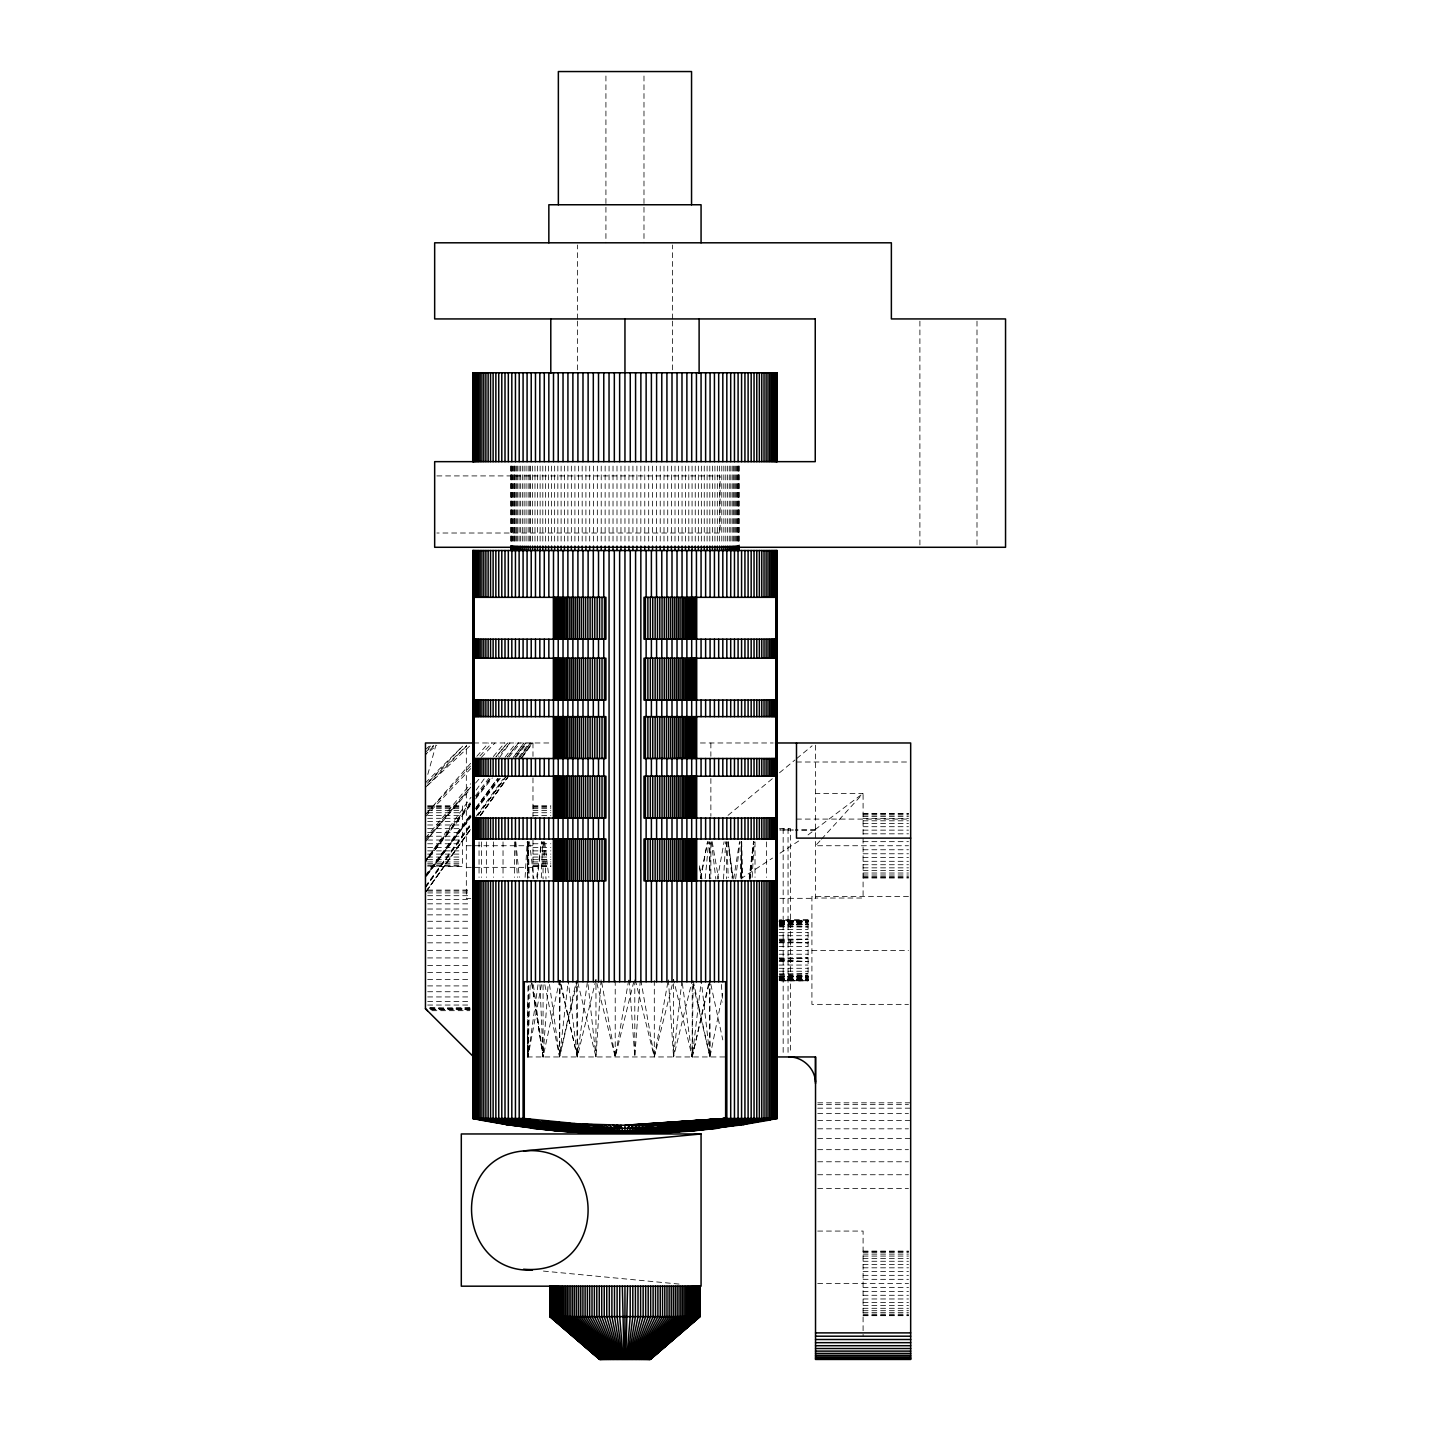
<?xml version="1.0" encoding="UTF-8"?>
<svg xmlns="http://www.w3.org/2000/svg" width="1431" height="1431" viewBox="0 0 1431 1431"><rect width="100%" height="100%" fill="white"/><g stroke="black" fill="none" stroke-linecap="round" stroke-linejoin="round"><path stroke-width="0.75" stroke-dasharray="5 3.75" d="M577.373 318.934L577.373 244.987M672.534 318.934L672.534 244.987M527.735 879.135L527.896 841.786L527.395 877.328M628.692 980.11L615.223 1056.954L601.145 979.323L595.958 1056.954L577.319 980.7L559.575 1056.954L560.183 980.271L577.319 1056.954L595.958 979.591L615.223 1056.954L634.255 979.859M709.615 878.92L709.865 841.732L709.955 878.956M741.222 877.257L741.473 841.875M541.437 984.725L527.95 1056.954L528.558 983.759M527.467 877.561L527.824 841.965M635.31 979.859L654.307 1056.954L673.572 979.591L692.21 1056.954L693.159 980.772L709.955 1056.954L722.709 993.579M740.31 877.704L741.222 842M538.002 984.778L527.95 1056.954L530.132 984.743M541.294 877.758L542.582 842.018M525.088 877.382L527.163 841.911M723.514 879.01L725.696 841.75M752.134 877.382L754.226 841.911M531.652 983.347L543.065 1056.954L548.431 980.11M629.229 980.11L634.792 1056.954L640.301 980.11M705.197 878.652L708.703 841.661M750.059 879.296L753.726 841.822L750.202 877.328M749.79 878.849L753.654 841.714M749.289 879.135L753.511 841.786L749.218 877.185M537.269 878.884L541.544 841.732M544.853 984.725L559.575 1056.954L568.25 980.772L577.319 1056.954L587.586 980.271M735.659 878.849L740.024 841.714M640.838 980.11L654.307 1056.954L668.384 979.323L673.572 1056.954L681.943 980.271L692.21 1056.954L701.279 980.772L709.955 1056.954L692.711 982.811M536.768 877.257L541.347 841.875M733.674 878.884L739.523 841.732M717.414 878.956L724.104 841.75M700.761 878.652L707.558 841.661L700.242 878.688M532.01 983.258L543.065 1056.954L559.575 980.199L577.319 1056.954L577.319 980.7M549.504 984.492L559.575 1056.954L576.371 980.772L577.319 1056.954M692.21 1056.954L709.347 980.271L709.955 1056.954L709.955 980.199L692.21 1056.954L692.21 980.7L673.572 1056.954L673.572 979.591M427.797 774.404L435.954 745.068M470.37 829.515L425.454 892.622L470.62 829.515M480.637 815.098L507.576 777.23M521.689 757.41L531.956 742.975L521.564 757.536M425.454 892.211L470.906 828.513M480.011 815.777L507.272 777.552M480.941 815.098L508.041 777.23M522.243 757.41L532.565 742.975M470.566 803.56L425.454 860.693L470.96 797.3M476.147 790.073L485.252 777.391M499.544 757.464L509.955 742.975L498.489 756.337M425.454 886.415L470.817 823.666M476.004 816.493L503.211 778.84M518.773 757.321L529.13 742.975M425.454 887.631L470.048 826.152M477.9 815.312L505.447 777.337M519.864 757.446L530.346 742.975L519.864 757.41M425.454 887.22L470.048 825.92M477.9 815.098L505.447 777.23M470.119 815.992L425.454 876.523L470.924 815.992M475.36 808.855L497.684 778.589M425.454 875.343L470.71 814.525M476.04 807.37L497.344 778.75M470.924 816.421L425.454 877.328L470.888 817.226M476.273 809.248L499.008 778.804M476.273 808.855L499.008 778.589M476.237 810.143L500.278 778.339M516.305 757.124L527.002 742.975M425.454 860.693L470.048 802.719M475.468 795.69L488.973 778.124M505.197 757.035L516.001 742.975M470.566 804.168L425.454 861.873L470.048 805.921M476.022 797.174L491.066 777.945M476.022 796.638L491.066 777.605M475.629 798.927L492.353 777.945M509.078 756.963L520.222 742.975M427.976 749.075L430.481 746.016M425.454 838.083L470.692 783.741M493.319 756.57L504.624 742.975M470.727 787.157L425.454 841.517L469.851 789.733M496.199 756.57L507.522 742.975L496.002 756.588M425.454 839.943L470.084 787.211M475.575 783.061L479.886 778.053M426.921 813.005L470.96 762.991M476.827 756.319L488.561 742.975M819.981 840.838L815.527 845.739L908.506 845.739M821.466 839.192L863.09 793.4L815.527 793.4M425.454 814.686L470.799 765.8M479.868 756.015L491.942 742.975M425.454 816.546L470.781 768.572M481.353 757.375L494.947 742.975M433.772 745.873L425.454 754.548L436.777 745.551M466.524 746.052L425.454 787.426L469.797 745.945M425.454 782.793L462.803 746.034L426.957 783.651L466.417 745.998M425.454 749.415L429.98 745.551M728.021 815.366L772.633 778.464M779.484 772.794L794.938 760.004M796.656 758.591L812.092 745.819M425.454 752.116L433.378 745.587M740.757 878.813L772.543 858.081M780.02 853.198L798.695 840.999M808.05 834.899L863.09 793.4L863.09 898.024L815.527 898.024M779.484 940.757L808.104 939.165L779.162 939.165M779.859 959.468L808.104 957.929L779.162 957.929M430.856 1009.588L470.101 1008.318M779.269 940.06L808.104 939.165M779.09 925.499L808.104 924.676L779.054 924.068M779.412 974.583L808.104 973.849L779.09 973.849M779.412 923.532L808.104 922.834L779.269 922.548M779.269 958.627L808.104 957.929M779.054 976.693L808.104 976.085L779.412 976.049M429.89 1008.64L469.833 1008.05M779.215 976.353L808.104 976.085L779.162 976.085M779.036 976.407L808.104 976.085L779.162 976.246M779.269 978.196L808.104 977.91L779.126 977.981M779.573 979.591L808.104 979.323L779.036 979.072M779.036 921.671L808.104 921.439L779.573 921.153M779.108 979.573L808.104 979.323L779.126 979.126M779.269 920.688L808.104 920.491L779.358 920.366M779.126 921.636L808.104 921.439L779.108 921.17M779.323 979.537L808.104 979.323L779.269 979.323M779.43 920.634L808.104 920.491L779.126 920.383M779.162 923.013L808.104 922.834L779.036 922.834M808.104 919.99L779.323 920.097L808.104 919.99L808.104 980.772L779.162 980.772L808.104 980.772L779.323 980.646M779.126 980.378L808.104 980.271L779.269 980.074M779.358 980.396L808.104 980.271L779.43 980.128M779.412 924.712L808.104 924.676L779.036 924.354M779.43 979.376L808.104 979.323M436.866 475.915L720.097 475.915L720.097 533.012L436.866 533.012M473.786 742.975L550.631 742.975M700.385 742.975L773.205 742.975M796.495 762.008L908.47 762.008M427.636 805.814L462.535 805.814L462.535 866.596L427.636 866.596M532.976 805.814L550.846 805.814M427.636 806.315L462.535 806.315M532.976 806.315L550.846 806.315M427.636 807.263L462.535 807.263M532.976 807.263L550.846 807.263M427.636 808.676L462.535 808.676M532.976 808.676L550.846 808.676M427.636 810.501L462.535 810.501M532.976 810.501L550.846 810.501M427.636 812.736L462.535 812.736M532.976 812.736L550.846 812.736M863.09 813.416L908.506 813.416M863.09 813.953L908.506 813.953M863.09 814.955L908.506 814.955M427.636 815.366L462.535 815.366M532.976 815.366L550.846 815.366M863.09 816.439L908.506 816.439M427.636 818.299L462.535 818.299M863.09 818.407L908.506 818.407M796.495 819.087L908.47 819.087M863.09 820.804L908.506 820.804M427.636 821.537L462.535 821.537M863.09 823.594L908.506 823.594M427.636 824.989L462.535 824.989M863.09 826.707L908.506 826.707M427.636 828.656L462.535 828.656M779.555 828.603L790.484 828.603L790.484 1052.518M779.895 830.016L793.257 830.016L779.895 829.855M863.09 830.141L908.506 830.141M427.636 832.377L462.535 832.377M863.09 833.826L908.506 833.826M427.636 836.223L462.535 836.223M427.636 840.033L462.535 840.033M863.09 841.661L908.506 841.661M427.636 843.753L462.535 843.753M532.976 843.753L550.846 843.753M466.327 845.739L532.976 845.739M427.636 847.402L462.535 847.402M532.976 847.402L550.846 847.402M863.09 849.764L908.506 849.764M427.636 850.873L462.535 850.873M532.976 850.873L550.846 850.873M863.09 853.77L908.506 853.77M427.636 854.11L462.535 854.11M532.976 854.11L550.846 854.11M427.636 857.044L462.535 857.044M532.976 857.044L550.846 857.044M863.09 857.616L908.506 857.616M427.636 859.673L462.535 859.673M532.976 859.673L550.846 859.673M863.09 861.301L908.506 861.301M427.636 861.909L462.535 861.909M532.976 861.909L550.846 861.909M427.636 863.734L462.535 863.734M532.976 863.734L550.846 863.734M863.09 864.735L908.506 864.735M427.636 865.147L462.535 865.147M532.976 865.147L550.846 865.147M427.636 866.095L462.535 866.095M532.976 866.095L550.846 866.095M532.976 866.596L550.846 866.596M466.327 867.347L532.976 867.347M863.09 867.848L908.506 867.848M863.09 870.62L908.506 870.62M863.09 873.017L908.506 873.017M863.09 875.003L908.506 875.003M863.09 876.488L908.506 876.488M863.09 877.471L908.506 877.471M863.09 878.008L908.506 878.008M427.672 890.082L469.833 890.082M427.672 891.03L469.833 891.03M427.672 892.926L469.833 892.926M427.672 895.699L469.833 895.699M908.47 896.396L811.914 896.396L811.914 1004.365L908.47 1004.365M779.895 898.328L815.527 898.328L815.527 745.211M470.781 898.525L466.327 898.525L466.327 745.211M427.672 899.366L469.833 899.366M427.672 903.82L469.833 903.82M427.672 909.025L469.833 909.025M427.672 914.856L469.833 914.856M779.108 920.509L808.104 920.491M427.672 921.278L469.833 921.278M779.269 921.439L808.104 921.439L779.323 921.224M779.162 924.676L808.104 924.676L779.215 924.39M779.09 926.912L808.104 926.912L779.412 926.161M427.672 928.129L469.833 928.129M779.162 929.542L808.104 929.542M779.162 932.475L808.104 932.475M427.672 935.355L469.833 935.355M779.036 935.713L808.104 935.713M427.672 942.832L469.833 942.832M779.162 942.832L808.104 942.832L779.859 941.294M779.162 946.553L808.104 946.553M427.672 950.399L469.833 950.399M779.162 950.399L808.104 950.399M811.914 950.399L908.47 950.399M779.162 954.209L808.104 954.209M427.672 957.929L469.833 957.929M779.162 961.578L808.104 961.578L779.484 960.004M779.036 965.049L808.104 965.049M427.672 965.388L469.833 965.388M779.162 968.286L808.104 968.286M779.162 971.22L808.104 971.22M427.672 972.615L469.833 972.615M779.036 977.91L808.104 977.91M427.672 979.466L469.833 979.466M779.323 980.271L808.104 980.271L779.108 980.253M427.672 985.905L469.833 985.905M427.672 991.737L469.833 991.737M427.672 996.942L469.833 996.942M427.672 1001.396L469.833 1001.396M427.672 1005.045L469.833 1005.045M429.89 1007.835L469.833 1007.835M430.856 1009.731L470.101 1009.731M431.894 1010.68L469.762 1010.68M527.306 1056.954L726.465 1056.954M817.727 1102.818L910.671 1102.818M817.727 1104.643L908.452 1104.643M817.727 1108.184L910.671 1108.184M817.727 1113.479L908.452 1113.479M817.727 1120.401L910.671 1120.401M817.727 1128.809L908.452 1128.809M817.727 1138.629L910.671 1138.629M817.727 1149.665L908.452 1149.665M817.727 1161.775L908.452 1161.775M817.727 1174.744L908.452 1174.744M817.727 1188.374L908.452 1188.374M817.691 1231.071L863.09 1231.071L863.09 1335.695M863.09 1251.105L908.506 1251.105M863.09 1251.624L908.506 1251.624M863.09 1252.626L908.506 1252.626M863.09 1254.111L908.506 1254.111M863.09 1256.078L908.506 1256.078M863.09 1258.475L908.506 1258.475M863.09 1261.266L908.506 1261.266M863.09 1264.378L908.506 1264.378M863.09 1267.812L908.506 1267.812M863.09 1271.497L908.506 1271.497M863.09 1275.343L908.506 1275.343M863.09 1279.332L908.506 1279.332M817.691 1283.374L908.506 1283.374M863.09 1287.435L908.506 1287.435M863.09 1291.442L908.506 1291.442M863.09 1295.288L908.506 1295.288M863.09 1298.972L908.506 1298.972M863.09 1302.407L908.506 1302.407M863.09 1305.519L908.506 1305.519M863.09 1308.292L908.506 1308.292M863.09 1310.689L908.506 1310.689M863.09 1312.674L908.506 1312.674M863.09 1314.159L908.506 1314.159M863.09 1315.143L908.506 1315.143M863.09 1315.679L908.506 1315.679M779.43 921.385L808.104 921.439M429.89 1008.783L469.833 1009.463M779.269 942.135L808.104 942.832M779.269 960.702L808.104 961.578M429.89 1007.961L469.833 1009.231M543.422 1271.086L681.084 1284.269M710.867 984.456L722.798 1039.908M699.383 865.827L701.923 878.956M699.544 867.991L701.584 878.92M712.209 841.732L718.577 878.884M732.976 877.185L728.236 841.857L732.761 877.257M533.369 984.743L543.065 1056.954L543.065 984.725M544.656 841.875L548.878 877.239M529.488 841.714L533.87 878.849M711.475 841.75L715.84 879.01M727.968 841.732L732.261 878.884M588.069 984.653L595.958 1056.954L595.958 979.591M515.822 841.893L519.328 877.328M721.403 984.492L722.637 1002.076M515.303 841.911L517.396 877.382M527.699 1052.518L527.95 1056.954L527.95 983.884M543.834 841.75L546.016 879.01M539.988 984.778L543.065 1056.954M726.948 842.018L728.236 877.758M528.307 842L529.22 877.704M527.681 1036.974L527.95 1056.954L527.681 1001.95M741.58 877.185L741.58 841.857L742.134 877.328M527.663 1032.395L527.95 1056.954M741.705 841.965L742.063 877.561M528.057 841.875L528.307 877.257M741.634 841.786L741.795 879.135M976.997 321.152L976.997 547.286M919.9 321.152L919.9 547.286M788.052 828.603L788.052 1052.518M783.168 828.603L783.168 1052.518M766.497 841.911L766.497 877.382M755.013 841.911L755.013 877.382M739.129 466.041L739.129 547.286M738.843 466.095L738.843 543.852M738.503 466.095L738.503 543.852M738.02 466.095L738.02 543.852M737.394 466.095L737.394 543.852M736.643 466.095L736.643 543.852M735.731 466.095L735.731 543.852M734.711 466.095L734.711 543.852M733.548 466.095L733.548 543.852M732.243 466.095L732.243 543.852M730.812 466.095L730.812 543.852M729.255 466.095L729.255 543.852M727.574 466.095L727.574 543.852M726.465 841.732L726.465 878.884M725.767 466.095L725.767 543.852M723.836 466.095L723.836 543.852M721.779 466.095L721.779 543.852M719.614 466.095L719.614 543.852M717.325 466.095L717.325 543.852M714.928 466.095L714.928 543.852M712.423 466.095L712.423 543.852M710.867 742.975L710.867 756.301M710.867 778.5L710.867 816.242M710.867 842.877L710.867 878.491M709.812 466.095L709.812 543.852M707.093 466.095L707.093 543.852M704.267 466.095L704.267 543.852M701.351 466.095L701.351 543.852M698.346 466.095L698.346 543.852M695.251 466.095L695.251 543.852M692.067 466.095L692.067 543.852M688.794 466.095L688.794 543.852M685.449 466.095L685.449 543.852M682.05 466.095L682.05 543.852M678.562 466.095L678.562 543.852M675.003 466.095L675.003 543.852M672.534 321.099L672.534 371.13M671.389 466.095L671.389 543.852M667.722 466.095L667.722 543.852M664.002 466.095L664.002 543.852M660.228 466.095L660.228 543.852M656.418 466.095L656.418 543.852M654.307 980.45L654.307 1056.954M652.572 466.095L652.572 543.852M648.69 466.095L648.69 543.852M644.773 466.095L644.773 543.852M643.986 76.004L643.986 242.805M640.838 466.095L640.838 543.852M636.884 466.095L636.884 543.852M634.792 979.931L634.792 1056.954M632.913 466.095L632.913 543.852M628.942 466.095L628.942 543.852M624.953 466.041L624.953 543.852M620.965 466.095L620.965 543.852M616.994 466.095L616.994 543.852M615.223 980.45L615.223 1056.954M613.023 466.095L613.023 543.852M609.069 466.095L609.069 543.852M605.921 76.004L605.921 242.805M605.134 466.095L605.134 543.852M601.217 466.095L601.217 543.852M597.335 466.095L597.335 543.852M593.489 466.095L593.489 543.852M589.679 466.095L589.679 543.852M585.905 466.095L585.905 543.852M582.184 466.095L582.184 543.852M578.518 466.095L578.518 543.852M577.373 321.099L577.373 371.13M574.904 466.095L574.904 543.852M571.345 466.095L571.345 543.852M567.874 466.095L567.874 543.852M564.458 466.095L564.458 543.852M561.113 466.095L561.113 543.852M559.575 980.199L559.575 1056.954M557.84 466.095L557.84 543.852M554.656 466.095L554.656 543.852M551.561 466.095L551.561 543.852M548.556 466.095L548.556 543.852M545.64 466.095L545.64 543.852M542.814 466.095L542.814 543.852M543.065 841.732L543.065 878.884M540.113 466.095L540.113 543.852M537.484 466.095L537.484 543.852M534.979 466.095L534.979 543.852M532.976 742.975L532.976 756.373M532.976 777.856L532.976 816.69M532.976 840.033L532.976 878.491M532.582 466.095L532.582 543.852M530.293 466.095L530.293 543.852M529.81 466.041L529.81 542.886M528.128 466.095L528.128 543.852M527.95 841.857L527.95 877.185M526.071 466.041L526.071 543.852M524.14 466.095L524.14 543.852M522.333 466.095L522.333 543.852M520.651 466.095L520.651 543.852M519.095 466.095L519.095 543.852M517.664 466.095L517.664 543.852M516.358 466.095L516.358 543.852M515.196 466.095L515.196 543.852M514.677 466.041L514.677 542.886M514.516 841.911L514.516 877.382M514.176 466.095L514.176 543.852M513.282 466.095L513.282 543.852M512.513 466.095L512.513 543.852M511.887 466.095L511.887 543.852M511.404 466.095L511.404 543.852M511.064 466.095L511.064 543.852M510.778 466.041L510.849 543.852M503.032 841.911L503.032 877.382M493.588 841.911L493.588 877.382M486.361 841.911L486.361 877.382M481.478 841.911L481.478 877.382M479.045 841.911L479.045 877.382M523.961 742.975L513.443 757.232L523.961 742.975M525.749 742.975L515.053 757.303L525.749 742.975M518.398 742.975L507.468 756.963L518.398 742.975M815.527 830.016L795.475 830.016L815.527 830.016"/><path stroke-width="1.5" d="M474.198 1118.487L474.198 880.87M815.527 1083.571L815.527 1056.954L775.298 1056.954M625.83 1359.45L627.583 1286.183M626.724 1359.45L630.195 1316.627L630.195 1286.183M627.601 1359.45L632.806 1316.627L632.806 1286.183M628.477 1359.45L635.418 1316.627L635.418 1286.183M629.354 1359.45L638.011 1316.627L638.011 1286.183M630.212 1359.45L640.587 1316.627L640.587 1286.183M626.349 1132.905L628.942 1125.267L725.624 1118.487L777.194 1118.487L777.194 550.524L472.713 550.524M631.071 1359.45L643.145 1316.627L643.145 1286.183M631.93 1359.45L645.667 1316.627L645.667 1286.183M632.77 1359.45L648.189 1316.627L648.189 1286.183M633.611 1359.45L650.658 1316.627L650.658 1286.183M634.434 1359.45L653.108 1316.627L653.108 1286.183M628.191 1128.272L629.533 1125.249L744.031 1124.587L690.654 1131.062M635.257 1359.45L655.523 1316.627L655.523 1286.183M627.726 1132.905L632.931 1125.231L725.624 1118.487L725.624 981.72L524.283 981.72L524.283 1118.487L577.891 1123.8L590.198 1128.272L610.035 1132.905M636.044 1359.45L657.902 1316.627L657.902 1286.183M636.831 1359.45L660.246 1316.627L660.246 1286.183M637.6 1359.45L662.535 1316.627L662.535 1286.183M638.369 1359.45L664.789 1316.627L664.789 1286.183M639.102 1359.45L666.989 1316.627L666.989 1286.183M631.429 1128.272L633.504 1125.231L725.624 1118.487L684.573 1128.272L650.568 1132.905M639.836 1359.45L669.136 1316.627L669.136 1286.183M640.533 1359.45L671.228 1316.627L671.228 1286.183M629.121 1132.905L636.956 1125.177L725.624 1118.487L679.063 1123.299C665.415 1123.353 653.663 1132.368 639.872 1132.905M641.231 1359.45L673.268 1316.627L673.268 1286.183M641.893 1359.45L675.253 1316.627L675.253 1286.183M642.537 1359.45L677.167 1316.627L677.167 1286.183M643.163 1359.45L679.027 1316.627L679.027 1286.183M643.753 1359.45L680.816 1316.627L680.816 1286.183M644.344 1359.45L682.533 1316.627L682.533 1286.183M638.584 1132.905C649.871 1132.476 659.494 1124.945 670.298 1123.907L725.624 1118.487L624.953 1125.267L578.822 1123.872M634.649 1128.272L637.475 1125.177M644.898 1359.45L684.179 1316.627L684.179 1286.183M645.435 1359.45L685.771 1316.627L685.771 1286.183M645.936 1359.45L687.274 1316.627L687.274 1286.183M646.418 1359.45L688.705 1316.627L688.705 1286.183M640.999 1125.106L630.499 1132.905M646.866 1359.45L690.046 1316.627L690.046 1286.183M647.295 1359.45L691.316 1316.627L691.316 1286.183M647.706 1359.45L692.515 1316.627L692.515 1286.183M648.082 1359.45L693.624 1316.627L693.624 1286.183M648.422 1359.45L694.643 1316.627L694.643 1286.183M648.744 1359.45L695.591 1316.627L695.591 1286.183M649.03 1359.45L696.432 1316.627L696.432 1286.183M649.28 1359.45L697.201 1316.627L697.201 1286.183M649.513 1359.45L697.881 1316.627L697.881 1286.183M649.71 1359.45L698.471 1316.627L698.471 1286.183M645.095 1125.016L631.876 1132.905M649.227 1124.909L633.235 1132.905M653.412 1124.784L634.595 1132.905M649.477 1132.905L682.068 1128.272L719.793 1119.292C693.284 1120.777 668.044 1126.573 642.412 1132.905M685.664 1122.78L668.51 1128.272L643.664 1132.905M690.869 1122.333L671.336 1128.272L644.88 1132.905M696.307 1121.832L674.108 1128.272L646.061 1132.905M701.959 1121.296L676.827 1128.272L647.223 1132.905M648.368 1132.905L679.475 1128.272L707.916 1120.688M694.947 1124.587L708.631 1120.616M635.936 1132.905L657.688 1124.623L725.624 1118.487L624.953 1125.267L624.953 1132.905M637.26 1132.905L666.041 1124.176L658.707 1124.587M767.982 1119.972L774.869 1118.487L774.869 880.87M769.395 1119.972L777.194 1118.487M741.419 1124.587L773.867 1118.487L773.867 880.87M743.369 1124.587L770.2 1119.972L714.713 1119.972M641.16 1132.905L662.678 1128.272L675.79 1123.532L725.624 1118.487L674.627 1123.621M714.123 1128.272L771.291 1118.487L771.291 880.87M665.683 1124.587L672.015 1123.8L671.085 1123.872M715.697 1128.272L775.709 1118.487L775.709 880.87M701.065 1133.96L461.301 1133.96L461.301 1286.183L701.065 1286.183L701.065 1133.96L523.585 1150.935C448.475 1157.375 457.473 1273.84 532.457 1270.066M684.573 1131.062L731.974 1124.587L761.775 1118.487L761.775 880.87M688.722 1131.062L740.489 1124.587L772.668 1118.487L772.668 880.87M716.305 1128.272L663.251 1132.905M690.923 1131.062L717.718 1128.272L532.189 1128.272L558.77 1131.062M651.606 1132.905L687.023 1128.272L726.823 1118.487L726.823 880.87M652.625 1132.905L689.384 1128.272L730.704 1118.487L730.704 880.87M653.609 1132.905L691.674 1128.272L734.461 1118.487L734.461 880.87M654.557 1132.905L693.892 1128.272L738.092 1118.487L738.092 880.87M655.47 1132.905L696.021 1128.272L741.58 1118.487L741.58 880.87M656.346 1132.905L698.06 1128.272L744.925 1118.487L744.925 880.87M657.187 1132.905L700.009 1128.272L748.109 1118.487L748.109 880.87M523.585 1150.935C609.588 1143.333 609.588 1276.81 523.585 1269.208M657.974 1132.905L701.852 1128.272L751.168 1118.487L751.168 880.87M658.743 1132.905L703.623 1128.272L754.048 1118.487L754.048 880.87M659.458 1132.905L705.286 1128.272L756.784 1118.487L756.784 880.87M660.12 1132.905L706.86 1128.272L759.36 1118.487L759.36 880.87M660.764 1132.905L709.704 1128.272L764.029 1118.487L764.029 880.87M661.891 1132.905L710.957 1128.272L766.104 1118.487L766.104 880.87M679.063 1123.299L680.637 1123.174M662.392 1132.905L712.119 1128.272L768 1118.487L768 880.87M662.839 1132.905L713.175 1128.272L769.735 1118.487L769.735 880.87M629.533 1125.249L625.562 1125.267M472.713 372.776L777.194 372.776L777.194 461.658M473.929 597.335L605.921 597.335L605.921 639.192L473.929 639.192M473.929 658.224L605.921 658.224L605.921 700.081L473.929 700.081M473.929 716.645L605.921 716.645L605.921 758.502L473.929 758.502M473.786 742.975L425.454 742.975L425.454 1008.694L473.679 1056.954M775.441 742.975L910.671 742.975L910.671 1359.45L815.527 1359.45L815.527 1056.954M473.929 776.21L605.921 776.21L605.921 818.067L473.929 818.067M910.671 838.119L796.495 838.119L796.495 742.975M473.929 838.995L605.921 838.995L605.921 880.87L473.929 880.87L474.198 550.524M524.283 1118.487L472.713 1118.487L480.065 1119.972M535.194 1119.972L479.707 1119.972L506.538 1124.587M585.995 1132.905L558.609 1131.062L691.298 1131.062L664.181 1132.905L586.299 1132.905L559.628 1131.062M549.79 1316.627L700.117 1316.627L650.246 1359.45L599.661 1359.45L549.79 1316.627L549.826 1286.183M815.527 1332.887L910.671 1332.887M815.527 1336.196L910.671 1336.196M815.527 1339.505L910.671 1339.505M815.527 1342.672L910.671 1342.672M815.527 1345.712L910.671 1345.712M815.527 1348.521L910.671 1348.521M815.527 1351.114L910.671 1351.114M815.527 1353.404L910.671 1353.404M815.527 1355.372L910.671 1355.372M815.527 1356.982L910.671 1356.982M815.527 1358.198L910.671 1358.198M815.527 1359.039L910.671 1359.039M788.875 1056.954C802.523 1056.65 814.919 1068.295 815.491 1081.925M561.185 1131.062L587.068 1132.905M588.016 1132.905L537.788 1128.272L481.907 1118.487L481.907 880.87M588.57 1132.905L540.202 1128.272L485.878 1118.487L485.878 880.87M589.143 1132.905L541.58 1128.272L488.132 1118.487L488.132 880.87M590.448 1132.905L543.047 1128.272L490.547 1118.487L490.547 880.87M591.164 1132.905L546.284 1128.272L495.859 1118.487L495.859 880.87M591.933 1132.905L548.055 1128.272L498.739 1118.487L498.739 880.87M592.72 1132.905L549.915 1128.272L501.798 1118.487L501.798 880.87M593.561 1132.905L551.847 1128.272L505 1118.487L505 880.87M594.437 1132.905L553.886 1128.272L508.327 1118.487L508.327 880.87M595.35 1132.905L556.015 1128.272L511.815 1118.487L511.815 880.87M596.298 1132.905L558.233 1128.272L515.446 1118.487L515.446 880.87M597.282 1132.905L560.523 1128.272L519.203 1118.487L519.203 880.87M523.084 880.87L523.084 1118.487L565.334 1128.272L599.339 1132.905M598.301 1132.905L562.884 1128.272L523.084 1118.487M558.984 1131.062L505.876 1124.587L592.219 1124.623L613.971 1132.905M533.101 1128.272L560.058 1131.062M790.484 1056.954L792.237 1057.151M560.576 1131.062L508.488 1124.587L476.04 1118.487L476.04 880.87M561.864 1131.062L510.491 1124.587L478.616 1118.487L478.616 880.87M600.43 1132.905L567.839 1128.272L529.148 1119.167M563.438 1131.062L514.552 1124.587L483.803 1118.487L483.803 880.87M601.539 1132.905L570.432 1128.272L542.009 1120.688M567.499 1131.062L521.832 1124.587L493.123 1118.487L493.123 880.87M602.684 1132.905L573.08 1128.272L547.948 1121.296M603.846 1132.905L575.799 1128.272L553.6 1121.832M605.027 1132.905L578.571 1128.272L559.038 1122.333M507.039 1124.587L533.602 1128.272M536.732 1128.272L480.172 1118.487L480.172 880.87M606.243 1132.905L581.397 1128.272L564.243 1122.78M607.495 1132.905L584.295 1128.272L569.27 1123.174M608.747 1132.905L587.229 1128.272L574.117 1123.532M507.683 1124.587L473.554 1118.487L473.554 550.524M509.418 1124.587L477.239 1118.487L477.239 880.87M611.323 1132.905L593.221 1128.272L582.864 1124.122M481.925 1119.972L475.038 1118.487L475.038 880.87M612.647 1132.905L588.159 1124.587L583.401 1124.158L584.224 1124.587M615.312 1132.905L596.494 1124.784M616.672 1132.905L600.68 1124.909M618.031 1132.905L604.83 1125.016M619.408 1132.905L608.908 1125.106M613.488 1125.195L618.478 1128.272L622.181 1132.905M620.786 1132.905L612.951 1125.177L618.478 1128.272L616.976 1125.231L621.716 1128.272L623.558 1132.905M617.548 1125.231L621.716 1128.272L620.965 1125.267M550.202 1316.627L599.786 1359.45L549.969 1316.627L550.202 1286.183M599.893 1359.45L550.524 1316.627L550.524 1286.183M600.394 1359.45L552.026 1316.627L552.026 1286.183M600.626 1359.45L552.706 1316.627L552.706 1286.183M600.877 1359.45L553.475 1316.627L553.475 1286.183M601.163 1359.45L554.316 1316.627L554.316 1286.183M601.485 1359.45L555.264 1316.627L555.264 1286.183M601.825 1359.45L556.283 1316.627L556.283 1286.183M602.201 1359.45L557.392 1316.627L557.392 1286.183M602.612 1359.45L558.591 1316.627L558.591 1286.183M603.041 1359.45L559.861 1316.627L559.861 1286.183M425.454 1008.694L427.44 1010.68M603.488 1359.45L561.202 1316.627L561.202 1286.183M603.971 1359.45L562.633 1316.627L562.633 1286.183M604.472 1359.45L564.136 1316.627L564.136 1286.183M605.009 1359.45L565.728 1316.627L565.728 1286.183M605.563 1359.45L567.374 1316.627L567.374 1286.183M606.154 1359.45L569.091 1316.627L569.091 1286.183M606.744 1359.45L570.88 1316.627L570.88 1286.183M607.37 1359.45L572.74 1316.627L572.74 1286.183M608.014 1359.45L574.654 1316.627L574.654 1286.183M608.694 1359.45L576.639 1316.627L576.639 1286.183M609.373 1359.45L578.679 1316.627L578.679 1286.183M610.071 1359.45L580.771 1316.627L580.771 1286.183M610.804 1359.45L582.918 1316.627L582.918 1286.183M611.538 1359.45L585.118 1316.627L585.118 1286.183M612.307 1359.45L587.372 1316.627L587.372 1286.183M613.076 1359.45L589.661 1316.627L589.661 1286.183M613.863 1359.45L592.005 1316.627L592.005 1286.183M614.668 1359.45L594.384 1316.627L594.384 1286.183M615.473 1359.45L596.799 1316.627L596.799 1286.183M616.296 1359.45L599.249 1316.627L599.249 1286.183M617.137 1359.45L601.718 1316.627L601.718 1286.183M617.977 1359.45L604.24 1316.627L604.24 1286.183M618.836 1359.45L606.762 1316.627L606.762 1286.183M619.695 1359.45L609.32 1316.627L609.32 1286.183M620.553 1359.45L611.896 1316.627L611.896 1286.183M621.43 1359.45L614.489 1316.627L614.489 1286.183M622.306 1359.45L617.101 1316.627L617.101 1286.183M623.183 1359.45L619.712 1316.627L619.712 1286.183M624.077 1359.45L622.324 1286.183M777.087 372.776L776.818 461.658M776.818 550.524L777.087 1118.487M776.353 372.776L776.353 461.658M776.353 550.524L776.353 1118.487M775.709 372.776L775.709 461.658M775.709 550.524L775.709 597.335M775.709 639.192L775.709 658.224M775.709 700.081L775.709 716.645M775.709 758.502L775.709 776.21M775.709 818.067L775.709 838.995M774.869 372.776L774.869 461.658M774.869 550.524L774.869 597.335M774.869 639.192L774.869 658.224M774.869 700.081L774.869 716.645M774.869 758.502L774.869 776.21M774.869 818.067L774.869 838.995M773.867 372.776L773.867 461.658M773.867 550.524L773.867 597.335M773.867 639.192L773.867 658.224M773.867 700.081L773.867 716.645M773.867 758.502L773.867 776.21M773.867 818.067L773.867 838.995M772.668 372.776L772.668 461.658M772.668 550.524L772.668 597.335M772.668 639.192L772.668 658.224M772.668 700.081L772.668 716.645M772.668 758.502L772.668 776.21M772.668 818.067L772.668 838.995M771.291 372.776L771.291 461.658M771.291 550.524L771.291 597.335M771.291 639.192L771.291 658.224M771.291 700.081L771.291 716.645M771.291 758.502L771.291 776.21M771.291 818.067L771.291 838.995M769.735 372.776L769.735 461.658M769.735 550.524L769.735 597.335M769.735 639.192L769.735 658.224M769.735 700.081L769.735 716.645M769.735 758.502L769.735 776.21M769.735 818.067L769.735 838.995M768 372.776L768 461.658M768 550.524L768 597.335M768 639.192L768 658.224M768 700.081L768 716.645M768 758.502L768 776.21M768 818.067L768 838.995M766.104 372.776L766.104 461.658M766.104 550.524L766.104 597.335M766.104 639.192L766.104 658.224M766.104 700.081L766.104 716.645M766.104 758.502L766.104 776.21M766.104 818.067L766.104 838.995M764.029 372.776L764.029 461.658M764.029 550.524L764.029 597.335M764.029 639.192L764.029 658.224M764.029 700.081L764.029 716.645M764.029 758.502L764.029 776.21M764.029 818.067L764.029 838.995M761.775 372.776L761.775 461.658M761.775 550.524L761.775 597.335M761.775 639.192L761.775 658.224M761.775 700.081L761.775 716.645M761.775 758.502L761.775 776.21M761.775 818.067L761.775 838.995M759.36 372.776L759.36 461.658M759.36 550.524L759.36 597.335M759.36 639.192L759.36 658.224M759.36 700.081L759.36 716.645M759.36 758.502L759.36 776.21M759.36 818.067L759.36 838.995M756.784 372.776L756.784 461.658M756.784 550.524L756.784 597.335M756.784 639.192L756.784 658.224M756.784 700.081L756.784 716.645M756.784 758.502L756.784 776.21M756.784 818.067L756.784 838.995M754.048 372.776L754.048 461.658M754.048 550.524L754.048 597.335M754.048 639.192L754.048 658.224M754.048 700.081L754.048 716.645M754.048 758.502L754.048 776.21M754.048 818.067L754.048 838.995M751.168 372.776L751.168 461.658M751.168 550.524L751.168 597.335M751.168 639.192L751.168 658.224M751.168 700.081L751.168 716.645M751.168 758.502L751.168 776.21M751.168 818.067L751.168 838.995M748.109 372.776L748.109 461.658M748.109 550.524L748.109 597.335M748.109 639.192L748.109 658.224M748.109 700.081L748.109 716.645M748.109 758.502L748.109 776.21M748.109 818.067L748.109 838.995M744.925 372.776L744.925 461.658M744.925 550.524L744.925 597.335M744.925 639.192L744.925 658.224M744.925 700.081L744.925 716.645M744.925 758.502L744.925 776.21M744.925 818.067L744.925 838.995M741.58 372.776L741.58 461.658M741.58 550.524L741.58 597.335M741.58 639.192L741.58 658.224M741.58 700.081L741.58 716.645M741.58 758.502L741.58 776.21M741.58 818.067L741.58 838.995M739.129 546.07L739.058 550.524M738.843 546.07L738.843 550.524M738.503 546.07L738.503 550.524M738.092 372.776L738.092 461.658M738.092 597.335L738.02 546.07M738.092 639.192L738.092 658.224M738.092 700.081L738.092 716.645M738.092 758.502L738.092 776.21M738.092 818.067L738.092 838.995M737.394 546.07L737.394 550.524M736.643 546.07L736.643 550.524M735.731 546.07L735.731 550.524M734.711 546.07L734.711 550.524M734.461 372.776L734.461 461.658M734.461 550.524L734.461 597.335M734.461 639.192L734.461 658.224M734.461 700.081L734.461 716.645M734.461 758.502L734.461 776.21M734.461 818.067L734.461 838.995M733.548 546.07L733.548 550.524M732.243 546.07L732.243 550.524M730.704 372.776L730.704 461.658M730.812 546.07L730.704 597.335M730.704 639.192L730.704 658.224M730.704 700.081L730.704 716.645M730.704 758.502L730.704 776.21M730.704 818.067L730.704 838.995M729.255 546.07L729.255 550.524M727.574 546.07L727.574 550.524M726.823 372.776L726.823 461.658M726.823 550.524L726.823 597.335M726.823 639.192L726.823 658.224M726.823 700.081L726.823 716.645M726.823 758.502L726.823 776.21M726.823 818.067L726.823 838.995M725.767 546.07L725.767 550.524M723.836 546.07L723.836 550.524M722.816 372.776L722.816 461.658M722.816 550.524L722.816 597.335M722.816 639.192L722.816 658.224M722.816 700.081L722.816 716.645M722.816 758.502L722.816 776.21M722.816 818.067L722.816 838.995M722.816 880.87L722.816 981.72M721.779 546.07L721.779 550.524M719.614 546.07L719.614 550.524M718.684 372.776L718.684 461.658M718.684 550.524L718.684 597.335M718.684 639.192L718.684 658.224M718.684 700.081L718.684 716.645M718.684 758.502L718.684 776.21M718.684 818.067L718.684 838.995M718.684 880.87L718.684 981.72M717.325 546.07L717.325 550.524M714.928 546.07L714.928 550.524M714.427 372.776L714.427 461.658M714.427 550.524L714.427 597.335M714.427 639.192L714.427 658.224M714.427 700.081L714.427 716.645M714.427 758.502L714.427 776.21M714.427 818.067L714.427 838.995M714.427 880.87L714.427 981.72M712.423 546.07L712.423 550.524M710.08 372.776L710.08 461.658M710.08 550.524L710.08 597.335M710.08 639.192L710.08 658.224M710.08 700.081L710.08 716.645M710.08 758.502L710.08 776.21M710.08 818.067L710.08 838.995M710.08 880.87L710.08 981.72M709.812 546.07L709.812 550.524M707.093 546.07L707.093 550.524M705.626 372.776L705.626 461.658M705.626 550.524L705.626 597.335M705.626 639.192L705.626 658.224M705.626 700.081L705.626 716.645M705.626 758.502L705.626 776.21M705.626 818.067L705.626 838.995M705.626 880.87L705.626 981.72M704.267 546.07L704.267 550.524M701.351 546.07L701.351 550.524M701.065 242.805L701.065 204.758L548.842 204.758L548.842 242.805M701.065 372.776L701.065 461.658M701.065 550.524L701.065 597.335M701.065 639.192L701.065 658.224M701.065 700.081L701.065 716.645M701.065 758.502L701.065 776.21M701.065 818.067L701.065 838.995M701.065 880.87L701.065 981.72M700.081 1286.183L699.938 1316.627L650.193 1359.45L699.705 1316.627L699.705 1286.183M699.383 1286.183L699.383 1316.627L650.014 1359.45L698.972 1316.627L698.972 1286.183M699.115 318.934L699.115 373.294M698.346 546.07L698.346 550.524M696.682 597.335L696.682 639.192M696.682 658.224L696.682 700.081M696.682 716.645L696.682 758.502M696.682 776.21L696.682 818.067M696.682 838.995L696.682 880.87M696.432 372.776L696.432 461.658M696.432 550.524L696.432 597.335M696.432 639.192L696.432 658.224M696.432 700.081L696.432 716.645M696.432 758.502L696.432 776.21M696.432 818.067L696.432 838.995M696.432 880.87L696.432 981.72M696.289 597.335L696.289 639.192M696.289 658.224L696.289 700.081M696.289 716.645L696.289 758.502M696.289 776.21L696.289 818.067M696.289 838.995L696.289 880.87M695.538 597.335L695.538 639.192M695.538 658.224L695.538 700.081M695.538 716.645L695.538 758.502M695.538 776.21L695.538 818.067M695.538 838.995L695.538 880.87M695.251 546.07L695.251 550.524M694.697 597.335L694.697 639.192M694.697 658.224L694.697 700.081M694.697 716.645L694.697 758.502M694.697 776.21L694.697 818.067M694.697 838.995L694.697 880.87M693.767 597.335L693.767 639.192M693.767 658.224L693.767 700.081M693.767 716.645L693.767 758.502M693.767 776.21L693.767 818.067M693.767 838.995L693.767 880.87M692.747 597.335L692.747 639.192M692.747 658.224L692.747 700.081M692.747 716.645L692.747 758.502M692.747 776.21L692.747 818.067M692.747 838.995L692.747 880.87M692.067 546.07L692.067 550.524M691.549 204.758L691.549 71.55L558.358 71.55L558.358 204.758M691.692 372.776L691.692 461.658M691.692 550.524L691.692 981.72M690.475 597.335L690.475 639.192M690.475 658.224L690.475 700.081M690.475 716.645L690.475 758.502M690.475 776.21L690.475 818.067M690.475 838.995L690.475 880.87M689.223 597.335L689.223 639.192M689.223 658.224L689.223 700.081M689.223 716.645L689.223 758.502M689.223 776.21L689.223 818.067M689.223 838.995L689.223 880.87M688.794 546.07L688.794 550.524M687.9 597.335L687.9 639.192M687.9 658.224L687.9 700.081M687.9 716.645L687.9 758.502M687.9 776.21L687.9 818.067M687.9 838.995L687.9 880.87M686.88 372.776L686.88 461.658M686.88 550.524L686.88 597.335M686.88 639.192L686.88 658.224M686.88 700.081L686.88 716.645M686.88 758.502L686.88 776.21M686.88 818.067L686.88 838.995M686.88 880.87L686.88 981.72M686.486 597.335L686.486 639.192M686.486 658.224L686.486 700.081M686.486 716.645L686.486 758.502M686.486 776.21L686.486 818.067M686.486 838.995L686.486 880.87M685.449 546.07L685.449 550.524M685.002 597.335L685.002 639.192M685.002 658.224L685.002 700.081M685.002 716.645L685.002 758.502M685.002 776.21L685.002 818.067M685.002 838.995L685.002 880.87M683.428 597.335L683.428 639.192M683.428 658.224L683.428 700.081M683.428 716.645L683.428 758.502M683.428 776.21L683.428 818.067M683.428 838.995L683.428 880.87M682.05 546.07L681.979 981.72M681.979 372.776L681.979 461.658M680.101 597.335L680.101 639.192M680.101 658.224L680.101 700.081M680.101 716.645L680.101 758.502M680.101 776.21L680.101 818.067M680.101 838.995L680.101 880.87M678.562 546.07L678.562 550.524M678.348 597.335L678.348 639.192M678.348 658.224L678.348 700.081M678.348 716.645L678.348 758.502M678.348 776.21L678.348 818.067M678.348 838.995L678.348 880.87M677.024 372.776L677.024 461.658M677.024 550.524L677.024 597.335M677.024 639.192L677.024 658.224M677.024 700.081L677.024 716.645M677.024 758.502L677.024 776.21M677.024 818.067L677.024 838.995M677.024 880.87L677.024 981.72M676.505 597.335L676.505 639.192M676.505 658.224L676.505 700.081M676.505 716.645L676.505 758.502M676.505 776.21L676.505 818.067M676.505 838.995L676.505 880.87M675.003 546.07L675.003 550.524M674.609 597.335L674.609 639.192M674.609 658.224L674.609 700.081M674.609 716.645L674.609 758.502M674.609 776.21L674.609 818.067M674.609 838.995L674.609 880.87M672.659 597.335L672.659 639.192M672.659 658.224L672.659 700.081M672.659 716.645L672.659 758.502M672.659 776.21L672.659 818.067M672.659 838.995L672.659 880.87M671.998 372.776L671.998 461.658M671.998 550.524L671.998 597.335M671.998 639.192L671.998 658.224M671.998 700.081L671.998 716.645M671.998 758.502L671.998 776.21M671.998 818.067L671.998 838.995M671.998 880.87L671.998 981.72M671.389 546.07L671.389 550.524M670.638 597.335L670.638 639.192M670.638 658.224L670.638 700.081M670.638 716.645L670.638 758.502M670.638 776.21L670.638 818.067M670.638 838.995L670.638 880.87M668.581 597.335L668.581 639.192M668.581 658.224L668.581 700.081M668.581 716.645L668.581 758.502M668.581 776.21L668.581 818.067M668.581 838.995L668.581 880.87M667.722 546.07L667.722 550.524M666.918 372.776L666.918 461.658M666.918 550.524L666.918 597.335M666.918 639.192L666.918 658.224M666.918 700.081L666.918 716.645M666.918 758.502L666.918 776.21M666.918 818.067L666.918 838.995M666.918 880.87L666.918 981.72M666.452 597.335L666.452 639.192M666.452 658.224L666.452 700.081M666.452 716.645L666.452 758.502M666.452 776.21L666.452 818.067M666.452 838.995L666.452 880.87M664.288 597.335L664.288 639.192M664.288 658.224L664.288 700.081M664.288 716.645L664.288 758.502M664.288 776.21L664.288 818.067M664.288 838.995L664.288 880.87M664.002 546.07L664.002 550.524M662.052 597.335L662.052 639.192M662.052 658.224L662.052 700.081M662.052 716.645L662.052 758.502M662.052 776.21L662.052 818.067M662.052 838.995L662.052 880.87M661.784 372.776L661.784 461.658M661.784 550.524L661.784 597.335M661.784 639.192L661.784 658.224M661.784 700.081L661.784 716.645M661.784 758.502L661.784 776.21M661.784 818.067L661.784 838.995M661.784 880.87L661.784 981.72M660.228 546.07L660.228 550.524M659.798 597.335L659.798 639.192M659.798 658.224L659.798 700.081M659.798 716.645L659.798 758.502M659.798 776.21L659.798 818.067M659.798 838.995L659.798 880.87M657.491 597.335L657.491 639.192M657.491 658.224L657.491 700.081M657.491 716.645L657.491 758.502M657.491 776.21L657.491 818.067M657.491 838.995L657.491 880.87M656.596 372.776L656.596 461.658M656.418 546.07L656.596 597.335M656.596 639.192L656.596 658.224M656.596 700.081L656.596 716.645M656.596 758.502L656.596 776.21M656.596 818.067L656.596 838.995M656.596 880.87L656.596 981.72M655.148 597.335L655.148 639.192M655.148 658.224L655.148 700.081M655.148 716.645L655.148 758.502M655.148 776.21L655.148 818.067M655.148 838.995L655.148 880.87M652.572 546.07L652.572 550.524M652.751 597.335L652.751 639.192M652.751 658.224L652.751 700.081M652.751 716.645L652.751 758.502M652.751 776.21L652.751 818.067M652.751 838.995L652.751 880.87M651.391 372.776L651.391 461.658M651.391 550.524L651.391 597.335M651.391 639.192L651.391 658.224M651.391 700.081L651.391 716.645M651.391 758.502L651.391 776.21M651.391 818.067L651.391 838.995M651.391 880.87L651.391 981.72M650.336 597.335L650.336 639.192M650.336 658.224L650.336 700.081M650.336 716.645L650.336 758.502M650.336 776.21L650.336 818.067M650.336 838.995L650.336 880.87M648.69 546.07L648.69 550.524M647.885 597.335L647.885 639.192M647.885 658.224L647.885 700.081M647.885 716.645L647.885 758.502M647.885 776.21L647.885 818.067M647.885 838.995L647.885 880.87M646.132 372.776L646.132 461.658M646.132 550.524L646.132 597.335M646.132 639.192L646.132 658.224M646.132 700.081L646.132 716.645M646.132 758.502L646.132 776.21M646.132 818.067L646.132 838.995M646.132 880.87L646.132 981.72M645.417 597.335L645.417 639.192M645.417 658.224L645.417 700.081M645.417 716.645L645.417 758.502M645.417 776.21L645.417 818.067M645.417 838.995L645.417 880.87M644.773 546.07L644.773 550.524M640.873 372.776L640.873 461.658M640.873 981.72L640.838 546.07M636.884 546.07L636.884 550.524M635.579 372.776L635.579 461.658M635.579 550.524L635.579 981.72M632.913 546.07L632.913 550.524M630.266 372.776L630.266 461.658M630.266 550.524L630.266 981.72M628.942 546.07L628.942 550.524M624.953 318.934L624.953 461.658M624.953 546.07L624.953 981.72M624.953 1286.183L624.953 1359.45M620.965 546.07L620.965 550.524M619.641 372.776L619.641 461.658M619.641 550.524L619.641 981.72M616.994 546.07L616.994 550.524M614.328 372.776L614.328 461.658M614.328 550.524L614.328 981.72M613.023 546.07L613.023 550.524M609.034 372.776L609.034 461.658M609.069 546.07L609.034 981.72M605.134 546.07L605.134 550.524M604.49 597.335L604.49 639.192M604.49 658.224L604.49 700.081M604.49 716.645L604.49 758.502M604.49 776.21L604.49 818.067M604.49 838.995L604.49 880.87M603.775 372.776L603.775 461.658M603.775 550.524L603.775 597.335M603.775 639.192L603.775 658.224M603.775 700.081L603.775 716.645M603.775 758.502L603.775 776.21M603.775 818.067L603.775 838.995M603.775 880.87L603.775 981.72M602.022 597.335L602.022 639.192M602.022 658.224L602.022 700.081M602.022 716.645L602.022 758.502M602.022 776.21L602.022 818.067M602.022 838.995L602.022 880.87M601.217 546.07L601.217 550.524M599.571 597.335L599.571 639.192M599.571 658.224L599.571 700.081M599.571 716.645L599.571 758.502M599.571 776.21L599.571 818.067M599.571 838.995L599.571 880.87M598.516 372.776L598.516 461.658M598.516 550.524L598.516 597.335M598.516 639.192L598.516 658.224M598.516 700.081L598.516 716.645M598.516 758.502L598.516 776.21M598.516 818.067L598.516 838.995M598.516 880.87L598.516 981.72M597.335 546.07L597.335 550.524M597.156 597.335L597.156 639.192M597.156 658.224L597.156 700.081M597.156 716.645L597.156 758.502M597.156 776.21L597.156 818.067M597.156 838.995L597.156 880.87M594.777 597.335L594.777 639.192M594.777 658.224L594.777 700.081M594.777 716.645L594.777 758.502M594.777 776.21L594.777 818.067M594.777 838.995L594.777 880.87M593.489 546.07L593.489 550.524M593.31 372.776L593.31 461.658M593.31 550.524L593.31 597.335M593.31 639.192L593.31 658.224M593.31 700.081L593.31 716.645M593.31 758.502L593.31 776.21M593.31 818.067L593.31 838.995M593.31 880.87L593.31 981.72M592.416 597.335L592.416 639.192M592.416 658.224L592.416 700.081M592.416 716.645L592.416 758.502M592.416 776.21L592.416 818.067M592.416 838.995L592.416 880.87M590.109 597.335L590.109 639.192M590.109 658.224L590.109 700.081M590.109 716.645L590.109 758.502M590.109 776.21L590.109 818.067M590.109 838.995L590.109 880.87M589.679 546.07L589.679 550.524M588.123 372.776L588.123 461.658M588.123 550.524L588.123 597.335M588.123 639.192L588.123 658.224M588.123 700.081L588.123 716.645M588.123 758.502L588.123 776.21M588.123 818.067L588.123 838.995M588.123 880.87L588.123 981.72M587.855 597.335L587.855 639.192M587.855 658.224L587.855 700.081M587.855 716.645L587.855 758.502M587.855 776.21L587.855 818.067M587.855 838.995L587.855 880.87M585.905 546.07L585.905 550.524M585.619 597.335L585.619 639.192M585.619 658.224L585.619 700.081M585.619 716.645L585.619 758.502M585.619 776.21L585.619 818.067M585.619 838.995L585.619 880.87M583.454 597.335L583.454 639.192M583.454 658.224L583.454 700.081M583.454 716.645L583.454 758.502M583.454 776.21L583.454 818.067M583.454 838.995L583.454 880.87M582.989 372.776L582.989 461.658M582.989 550.524L582.989 597.335M582.989 639.192L582.989 658.224M582.989 700.081L582.989 716.645M582.989 758.502L582.989 776.21M582.989 818.067L582.989 838.995M582.989 880.87L582.989 981.72M582.184 546.07L582.184 550.524M581.326 597.335L581.326 639.192M581.326 658.224L581.326 700.081M581.326 716.645L581.326 758.502M581.326 776.21L581.326 818.067M581.326 838.995L581.326 880.87M579.269 597.335L579.269 639.192M579.269 658.224L579.269 700.081M579.269 716.645L579.269 758.502M579.269 776.21L579.269 818.067M579.269 838.995L579.269 880.87M578.518 546.07L578.518 550.524M577.909 372.776L577.909 461.658M577.909 550.524L577.909 597.335M577.909 639.192L577.909 658.224M577.909 700.081L577.909 716.645M577.909 758.502L577.909 776.21M577.909 818.067L577.909 838.995M577.909 880.87L577.909 981.72M577.248 597.335L577.248 639.192M577.248 658.224L577.248 700.081M577.248 716.645L577.248 758.502M577.248 776.21L577.248 818.067M577.248 838.995L577.248 880.87M575.298 597.335L575.298 639.192M575.298 658.224L575.298 700.081M575.298 716.645L575.298 758.502M575.298 776.21L575.298 818.067M575.298 838.995L575.298 880.87M574.904 546.07L574.904 550.524M573.402 597.335L573.402 639.192M573.402 658.224L573.402 700.081M573.402 716.645L573.402 758.502M573.402 776.21L573.402 818.067M573.402 838.995L573.402 880.87M572.883 372.776L572.883 461.658M572.883 550.524L572.883 597.335M572.883 639.192L572.883 658.224M572.883 700.081L572.883 716.645M572.883 758.502L572.883 776.21M572.883 818.067L572.883 838.995M572.883 880.87L572.883 981.72M571.577 597.335L571.577 639.192M571.577 658.224L571.577 700.081M571.577 716.645L571.577 758.502M571.577 776.21L571.577 818.067M571.577 838.995L571.577 880.87M571.345 546.07L571.345 550.524M569.806 597.335L569.806 639.192M569.806 658.224L569.806 700.081M569.806 716.645L569.806 758.502M569.806 776.21L569.806 818.067M569.806 838.995L569.806 880.87M567.928 372.776L567.928 461.658M567.874 546.07L567.928 981.72M566.479 597.335L566.479 639.192M566.479 658.224L566.479 700.081M566.479 716.645L566.479 758.502M566.479 776.21L566.479 818.067M566.479 838.995L566.479 880.87M564.905 597.335L564.905 639.192M564.905 658.224L564.905 700.081M564.905 716.645L564.905 758.502M564.905 776.21L564.905 818.067M564.905 838.995L564.905 880.87M564.458 546.07L564.458 550.524M563.42 597.335L563.42 639.192M563.42 658.224L563.42 700.081M563.42 716.645L563.42 758.502M563.42 776.21L563.42 818.067M563.42 838.995L563.42 880.87M563.027 372.776L563.027 461.658M563.027 550.524L563.027 597.335M563.027 639.192L563.027 658.224M563.027 700.081L563.027 716.645M563.027 758.502L563.027 776.21M563.027 818.067L563.027 838.995M563.027 880.87L563.027 981.72M562.025 597.335L562.025 639.192M562.025 658.224L562.025 700.081M562.025 716.645L562.025 758.502M562.025 776.21L562.025 818.067M562.025 838.995L562.025 880.87M561.113 546.07L561.113 550.524M560.684 597.335L560.684 639.192M560.684 658.224L560.684 700.081M560.684 716.645L560.684 758.502M560.684 776.21L560.684 818.067M560.684 838.995L560.684 880.87M559.432 597.335L559.432 639.192M559.432 658.224L559.432 700.081M559.432 716.645L559.432 758.502M559.432 776.21L559.432 818.067M559.432 838.995L559.432 880.87M558.215 372.776L558.215 461.658M558.215 550.524L558.215 981.72M557.84 546.07L557.84 550.524M557.16 597.335L557.16 639.192M557.16 658.224L557.16 700.081M557.16 716.645L557.16 758.502M557.16 776.21L557.16 818.067M557.16 838.995L557.16 880.87M556.14 597.335L556.14 639.192M556.14 658.224L556.14 700.081M556.14 716.645L556.14 758.502M556.14 776.21L556.14 818.067M556.14 838.995L556.14 880.87M555.21 597.335L555.21 639.192M555.21 658.224L555.21 700.081M555.21 716.645L555.21 758.502M555.21 776.21L555.21 818.067M555.21 838.995L555.21 880.87M554.656 546.07L554.656 550.524M554.369 597.335L554.369 639.192M554.369 658.224L554.369 700.081M554.369 716.645L554.369 758.502M554.369 776.21L554.369 818.067M554.369 838.995L554.369 880.87M553.618 597.335L553.618 639.192M553.618 658.224L553.618 700.081M553.618 716.645L553.618 758.502M553.618 776.21L553.618 818.067M553.618 838.995L553.618 880.87M553.493 372.776L553.493 461.658M553.493 550.524L553.493 981.72M551.561 546.07L551.561 550.524M551.436 1286.183L551.436 1316.627L600.197 1359.45L550.935 1316.627L550.935 1286.183M550.792 318.934L550.792 373.294M548.842 372.776L548.842 461.658M548.842 550.524L548.842 597.335M548.842 639.192L548.842 658.224M548.842 700.081L548.842 716.645M548.842 758.502L548.842 776.21M548.842 818.067L548.842 838.995M548.842 880.87L548.842 981.72M548.556 546.07L548.556 550.524M545.64 546.07L545.64 550.524M544.281 372.776L544.281 461.658M544.281 550.524L544.281 597.335M544.281 639.192L544.281 658.224M544.281 700.081L544.281 716.645M544.281 758.502L544.281 776.21M544.281 818.067L544.281 838.995M544.281 880.87L544.281 981.72M542.814 546.07L542.814 550.524M540.113 546.07L540.113 550.524M539.827 372.776L539.827 461.658M539.827 550.524L539.827 597.335M539.827 639.192L539.827 658.224M539.827 700.081L539.827 716.645M539.827 758.502L539.827 776.21M539.827 818.067L539.827 838.995M539.827 880.87L539.827 981.72M537.484 546.07L537.484 550.524M535.48 372.776L535.48 461.658M535.48 550.524L535.48 597.335M535.48 639.192L535.48 658.224M535.48 700.081L535.48 716.645M535.48 758.502L535.48 776.21M535.48 818.067L535.48 838.995M535.48 880.87L535.48 981.72M534.979 546.07L534.979 550.524M532.582 546.07L532.582 550.524M531.223 372.776L531.223 461.658M531.223 550.524L531.223 597.335M531.223 639.192L531.223 658.224M531.223 700.081L531.223 716.645M531.223 758.502L531.223 776.21M531.223 818.067L531.223 838.995M531.223 880.87L531.223 981.72M530.293 546.07L530.293 550.524M528.128 546.07L528.128 550.524M527.091 372.776L527.091 461.658M527.091 550.524L527.091 597.335M527.091 639.192L527.091 658.224M527.091 700.081L527.091 716.645M527.091 758.502L527.091 776.21M527.091 818.067L527.091 838.995M527.091 880.87L527.091 981.72M526.071 546.07L526.071 550.524M524.14 546.07L524.14 550.524M523.084 372.776L523.084 461.658M523.084 550.524L523.084 597.335M523.084 639.192L523.084 658.224M523.084 700.081L523.084 716.645M523.084 758.502L523.084 776.21M523.084 818.067L523.084 838.995M522.333 546.07L522.333 550.524M520.651 546.07L520.651 550.524M519.203 372.776L519.203 461.658M519.095 546.07L519.203 597.335M519.203 639.192L519.203 658.224M519.203 700.081L519.203 716.645M519.203 758.502L519.203 776.21M519.203 818.067L519.203 838.995M517.664 546.07L517.664 550.524M516.358 546.07L516.358 550.524M515.446 372.776L515.446 461.658M515.446 550.524L515.446 597.335M515.446 639.192L515.446 658.224M515.446 700.081L515.446 716.645M515.446 758.502L515.446 776.21M515.446 818.067L515.446 838.995M515.196 546.07L515.196 550.524M514.176 546.07L514.176 550.524M513.282 546.07L513.282 550.524M512.513 546.07L512.513 550.524M511.815 372.776L511.815 461.658M511.887 546.07L511.815 597.335M511.815 639.192L511.815 658.224M511.815 700.081L511.815 716.645M511.815 758.502L511.815 776.21M511.815 818.067L511.815 838.995M511.404 546.07L511.404 550.524M511.064 546.07L511.064 550.524M510.778 546.07L510.849 550.524M508.327 372.776L508.327 461.658M508.327 550.524L508.327 597.335M508.327 639.192L508.327 658.224M508.327 700.081L508.327 716.645M508.327 758.502L508.327 776.21M508.327 818.067L508.327 838.995M505 372.776L505 461.658M505 550.524L505 597.335M505 639.192L505 658.224M505 700.081L505 716.645M505 758.502L505 776.21M505 818.067L505 838.995M501.798 372.776L501.798 461.658M501.798 550.524L501.798 597.335M501.798 639.192L501.798 658.224M501.798 700.081L501.798 716.645M501.798 758.502L501.798 776.21M501.798 818.067L501.798 838.995M498.739 372.776L498.739 461.658M498.739 550.524L498.739 597.335M498.739 639.192L498.739 658.224M498.739 700.081L498.739 716.645M498.739 758.502L498.739 776.21M498.739 818.067L498.739 838.995M495.859 372.776L495.859 461.658M495.859 550.524L495.859 597.335M495.859 639.192L495.859 658.224M495.859 700.081L495.859 716.645M495.859 758.502L495.859 776.21M495.859 818.067L495.859 838.995M493.123 372.776L493.123 461.658M493.123 550.524L493.123 597.335M493.123 639.192L493.123 658.224M493.123 700.081L493.123 716.645M493.123 758.502L493.123 776.21M493.123 818.067L493.123 838.995M490.547 372.776L490.547 461.658M490.547 550.524L490.547 597.335M490.547 639.192L490.547 658.224M490.547 700.081L490.547 716.645M490.547 758.502L490.547 776.21M490.547 818.067L490.547 838.995M488.132 372.776L488.132 461.658M488.132 550.524L488.132 597.335M488.132 639.192L488.132 658.224M488.132 700.081L488.132 716.645M488.132 758.502L488.132 776.21M488.132 818.067L488.132 838.995M485.878 372.776L485.878 461.658M485.878 550.524L485.878 597.335M485.878 639.192L485.878 658.224M485.878 700.081L485.878 716.645M485.878 758.502L485.878 776.21M485.878 818.067L485.878 838.995M483.803 372.776L483.803 461.658M483.803 550.524L483.803 597.335M483.803 639.192L483.803 658.224M483.803 700.081L483.803 716.645M483.803 758.502L483.803 776.21M483.803 818.067L483.803 838.995M481.907 372.776L481.907 461.658M481.907 550.524L481.907 597.335M481.907 639.192L481.907 658.224M481.907 700.081L481.907 716.645M481.907 758.502L481.907 776.21M481.907 818.067L481.907 838.995M480.172 372.776L480.172 461.658M480.172 550.524L480.172 597.335M480.172 639.192L480.172 658.224M480.172 700.081L480.172 716.645M480.172 758.502L480.172 776.21M480.172 818.067L480.172 838.995M478.616 372.776L478.616 461.658M478.616 550.524L478.616 597.335M478.616 639.192L478.616 658.224M478.616 700.081L478.616 716.645M478.616 758.502L478.616 776.21M478.616 818.067L478.616 838.995M477.239 372.776L477.239 461.658M477.239 550.524L477.239 597.335M477.239 639.192L477.239 658.224M477.239 700.081L477.239 716.645M477.239 758.502L477.239 776.21M477.239 818.067L477.239 838.995M476.04 372.776L476.04 461.658M476.04 550.524L476.04 597.335M476.04 639.192L476.04 658.224M476.04 700.081L476.04 716.645M476.04 758.502L476.04 776.21M476.04 818.067L476.04 838.995M475.038 372.776L475.038 461.658M475.038 550.524L475.038 597.335M475.038 639.192L475.038 658.224M475.038 700.081L475.038 716.645M475.038 758.502L475.038 776.21M475.038 818.067L475.038 838.995M474.198 372.776L474.198 461.658M473.554 372.776L473.554 461.658M473.089 372.776L473.089 461.658M473.089 550.524L473.089 1118.487M472.82 372.776L472.713 461.658M472.82 550.524L472.82 1118.487M815.241 318.934L815.241 461.658L434.666 461.658L434.666 547.286L1005.546 547.286L1005.546 318.934L891.37 318.934L891.37 242.805L434.666 242.805L434.666 318.934L815.241 318.934M775.978 597.335L643.986 597.335L643.986 639.192L775.978 639.192L775.978 597.335M775.978 658.224L643.986 658.224L643.986 700.081L775.978 700.081L775.978 658.224M775.978 716.645L643.986 716.645L643.986 758.502L775.978 758.502L775.978 716.645M775.978 776.21L643.986 776.21L643.986 818.067L775.978 818.067L775.978 776.21M775.978 838.995L643.986 838.995L643.986 880.87L775.978 880.87L775.978 838.995"/></g></svg>
